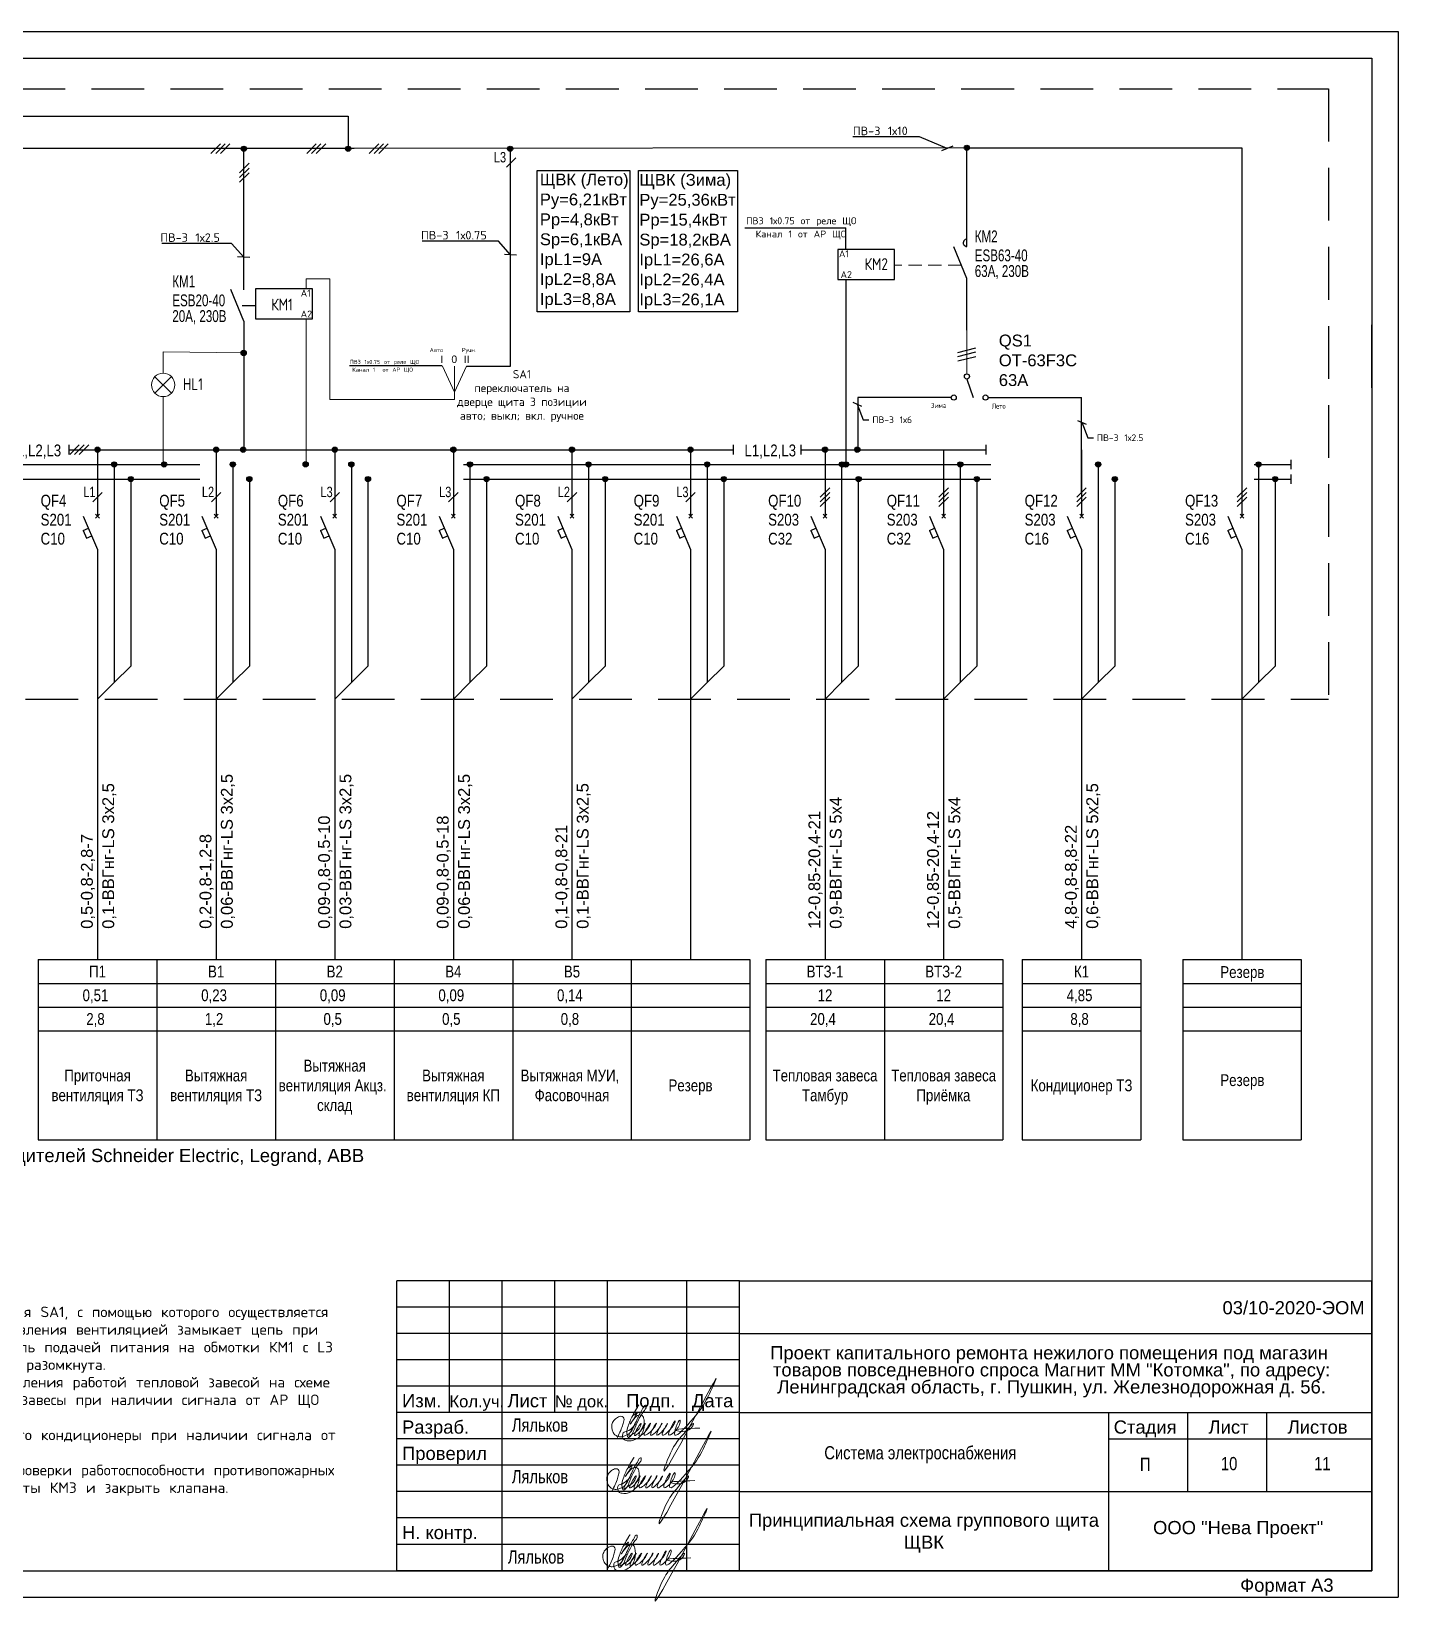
# Model space of a CAD drawing. Header units: metres. Extents: x -472 to 201, y -446 to -235.
# Drawn here: x 175.56 to 201.49, y -389.97 to -359.93 of the extents above; entities that cross this region are included whole.
import ezdxf
from ezdxf import colors
from ezdxf.entities.mleader import LeaderData, LeaderLine
from ezdxf.enums import TextEntityAlignment as Align
from ezdxf.math import Vec2, Vec3

# ---------------------------------------------------------------- set-up
doc = ezdxf.new("R2010")
doc.units = ezdxf.units.M
doc.header["$MEASUREMENT"] = 0
for name, pattern in [('( Hidden )', [0.375, 0.25, -0.125]), ('Elproject1', [15, 10, -5]), ('невидимая2', [4.7625, 3.175, -1.5875])]:
    doc.linetypes.add(name, pattern=pattern)
doc.layers.add('01-ЭОМ Схемы', color=7, linetype='Continuous', lineweight=20)
doc.layers.add('Level 63', color=7, linetype='Continuous', lineweight=0)
for name, color, linetype in [('Elproject', 7, 'Continuous'), ('ЭЛЕКТРИК', 7, 'Continuous'), ('Электрика', 7, 'Continuous'), ('ЭО-ЭМ', 7, 'Continuous')]:
    doc.layers.add(name, color=color, linetype=linetype)
doc.styles.add('Elproject', font='arial.ttf')
doc.styles.add('ISOCPEUR', font='isocpeur.ttf')
doc.styles.get("Standard").update_dxf_attribs({"font": 'txt.shx'})
doc.styles.add('Style-Arial', font='arial.ttf')
doc.styles.add('Times', font='CS_Gost2304.shx')

# ---------------------------------------------------------------- blocks, each defined once
blk = doc.blocks.new('Block_dot')
blk.add_hatch(color=256).paths.add_polyline_path([(0.55, 0, 1), (-0.55, 0, 1)])
blk.add_circle((0, 0), 0.55)
blk = doc.blocks.new('Block_switch_line')
for p, q in [((0, 0), (0, -4)), ((-3, -4), (0, -11)), ((0, -11), (0, -14.5))]:
    blk.add_line(p, q)
blk = doc.blocks.new('Block_switch')
for p, q in [((-0.4, -4.4), (0.4, -3.6)), ((-0.4, -3.6), (0.4, -4.4))]:
    blk.add_line(p, q)
blk.add_blockref('Block_switch_line', (0, 0))
blk = doc.blocks.new('Block_automatic')
for p, q in [((-3, -7), (-1.91, -6.53)), ((-3, -7), (-2.3, -8.63)), ((-2.3, -8.63), (-1.21, -8.17))]:
    blk.add_line(p, q)
blk.add_blockref('Block_switch', (0, 0))
blk = doc.blocks.new('_Oblique')
at = {"color": 0, "linetype": 'ByBlock', "lineweight": -2}
blk.add_line((0.5, 0.5), (-0.5, -0.5), dxfattribs=at)

msp = doc.modelspace()

# ---------------------------------------------------------------- linework, layer by layer
for p, q in [((193.303, -362.13), (198.522, -362.13)), ((198.522, -362.13), (198.522, -367.858)), ((193.303, -364.608), (193.058, -364.009)), ((179.584, -365.416), (179.339, -364.816))]:
    msp.add_line(p, q)
at = {"linetype": '( Hidden )'}
msp.add_line((179.804, -365.129), (179.478, -365.129), dxfattribs=at)
for points in [[(172.57, -361.532), (181.565, -361.532), (181.565, -361.857)], [(181.677, -362.146), (181.677, -362.146), (174.121, -362.146), (174.121, -367.858)], [(179.584, -364.825), (179.584, -362.146)], [(193.303, -364.002), (193.303, -362.13), (181.384, -362.146)], [(183.812, -366.271), (184.643, -366.271), (184.643, -362.137)], [(189.092, -363.648), (191.006, -363.648)], [(191.006, -364.06), (191.006, -363.648)], [(193.303, -365.587), (193.303, -364.608)], [(179.584, -365.416), (179.584, -367.867)], [(183.351, -366.269), (183.351, -366.269), (183.112, -366.269), (181.591, -366.269)]]:
    msp.add_lwpolyline(points)
for points in [[(185.153, -362.562), (186.91, -362.562), (186.91, -365.241), (185.153, -365.241)], [(187.075, -362.562), (188.952, -362.562), (188.952, -365.241), (187.075, -365.241)], [(190.853, -364.626), (191.932, -364.626), (191.932, -364.06), (190.853, -364.06)], [(179.809, -365.374), (180.887, -365.374), (180.887, -364.807), (179.809, -364.807)]]:
    msp.add_lwpolyline(points, close=True)
msp.add_arc((193.303, -363.933), 0.0691, 87.4459, 270)
at = {"color": 5, "linetype": 'Continuous', "lineweight": 0}
for points in [[(186.668, -386.613), (186.77, -386.378), (186.796, -386.284), (186.796, -386.231), (186.764, -386.2), (186.715, -386.2), (186.638, -386.245), (186.583, -386.314), (186.569, -386.355), (186.569, -386.423), (186.586, -386.487), (186.628, -386.548), (186.678, -386.576), (186.745, -386.587), (186.813, -386.569), (186.871, -386.543), (186.911, -386.512), (186.983, -386.388), (187.049, -386.252), (187.102, -386.141), (187.159, -386.044), (187.196, -385.992), (187.213, -385.987), (187.22, -386.012), (187.209, -386.053), (187.176, -386.098), (186.985, -386.467), (186.924, -386.572), (186.879, -386.598), (186.867, -386.577), (186.861, -386.556), (186.854, -386.48), (186.887, -386.357), (186.982, -386.15), (187.08, -385.98), (186.983, -386.177), (187.046, -386.122), (186.917, -386.345), (187.018, -386.214), (187.092, -386.171), (187.148, -386.186), (187.175, -386.247), (187.183, -386.343), (187.112, -386.566), (187.024, -386.631), (186.96, -386.657), (186.861, -386.661), (186.792, -386.632), (186.779, -386.61), (186.772, -386.56), (186.786, -386.508), (186.861, -386.481), (187.014, -386.344), (186.899, -386.571), (186.958, -386.537), (187.112, -386.383), (187.125, -386.337), (186.999, -386.554), (187.132, -386.453), (187.201, -386.33), (187.083, -386.563), (187.245, -386.436), (187.304, -386.33), (187.181, -386.548), (187.347, -386.442), (187.413, -386.33), (187.303, -386.55), (187.473, -386.414), (187.521, -386.33), (187.419, -386.547), (187.617, -386.355), (187.622, -386.343), (187.523, -386.535), (187.767, -386.308), (187.77, -386.298), (187.646, -386.538), (187.865, -386.308), (187.865, -386.279), (187.756, -386.527), (188.056, -386.302), (188.4, -385.809), (188.535, -385.518), (187.557, -387.211), (187.741, -386.779), (187.965, -386.489), (188.118, -386.336), (188.063, -386.432), (187.793, -386.464), (188.235, -386.422)], [(186.574, -387.609), (186.677, -387.375), (186.702, -387.281), (186.702, -387.227), (186.671, -387.196), (186.621, -387.196), (186.544, -387.241), (186.489, -387.311), (186.475, -387.351), (186.475, -387.42), (186.492, -387.483), (186.535, -387.544), (186.584, -387.572), (186.651, -387.584), (186.719, -387.565), (186.777, -387.539), (186.817, -387.508), (186.889, -387.384), (186.955, -387.248), (187.009, -387.138), (187.065, -387.04), (187.102, -386.988), (187.12, -386.983), (187.126, -387.008), (187.115, -387.049), (187.083, -387.094), (186.892, -387.463), (186.831, -387.568), (186.785, -387.594), (186.773, -387.573), (186.767, -387.552), (186.76, -387.477), (186.793, -387.353), (186.888, -387.146), (186.986, -386.976), (186.889, -387.173), (186.952, -387.118), (186.823, -387.341), (186.924, -387.21), (186.998, -387.168), (187.055, -387.183), (187.081, -387.243), (187.089, -387.34), (187.019, -387.562), (186.931, -387.627), (186.866, -387.654), (186.767, -387.657), (186.698, -387.628), (186.686, -387.607), (186.678, -387.556), (186.692, -387.505), (186.768, -387.477), (186.921, -387.34), (186.805, -387.567), (186.865, -387.533), (187.019, -387.379), (187.031, -387.333), (186.906, -387.55), (187.039, -387.449), (187.107, -387.326), (186.99, -387.559), (187.152, -387.432), (187.21, -387.326), (187.087, -387.544), (187.253, -387.438), (187.319, -387.326), (187.21, -387.546), (187.379, -387.41), (187.427, -387.326), (187.325, -387.543), (187.523, -387.351), (187.528, -387.339), (187.429, -387.531), (187.674, -387.304), (187.676, -387.294), (187.552, -387.535), (187.771, -387.304), (187.771, -387.275), (187.662, -387.523), (187.962, -387.298), (188.306, -386.805), (188.441, -386.514), (187.464, -388.208), (187.647, -387.776), (187.872, -387.485), (188.025, -387.332), (187.969, -387.428), (187.699, -387.461), (188.142, -387.418)], [(186.499, -389.076), (186.601, -388.842), (186.626, -388.748), (186.626, -388.694), (186.595, -388.663), (186.546, -388.663), (186.469, -388.708), (186.414, -388.778), (186.399, -388.818), (186.399, -388.887), (186.416, -388.95), (186.459, -389.011), (186.508, -389.039), (186.575, -389.051), (186.643, -389.032), (186.702, -389.006), (186.742, -388.975), (186.813, -388.851), (186.879, -388.715), (186.933, -388.605), (186.989, -388.507), (187.027, -388.455), (187.044, -388.45), (187.051, -388.475), (187.04, -388.516), (187.007, -388.561), (186.816, -388.93), (186.755, -389.035), (186.71, -389.061), (186.697, -389.04), (186.692, -389.019), (186.684, -388.944), (186.717, -388.82), (186.812, -388.613), (186.911, -388.443), (186.813, -388.64), (186.877, -388.585), (186.748, -388.808), (186.849, -388.677), (186.923, -388.635), (186.979, -388.65), (187.006, -388.71), (187.014, -388.807), (186.943, -389.029), (186.855, -389.094), (186.791, -389.121), (186.691, -389.124), (186.623, -389.095), (186.61, -389.074), (186.603, -389.023), (186.616, -388.972), (186.692, -388.944), (186.845, -388.807), (186.729, -389.034), (186.789, -389), (186.943, -388.846), (186.955, -388.8), (186.83, -389.017), (186.963, -388.916), (187.031, -388.793), (186.914, -389.026), (187.076, -388.899), (187.134, -388.793), (187.011, -389.011), (187.177, -388.905), (187.244, -388.793), (187.134, -389.013), (187.304, -388.877), (187.351, -388.793), (187.25, -389.01), (187.447, -388.818), (187.452, -388.806), (187.354, -388.998), (187.598, -388.771), (187.601, -388.761), (187.476, -389.002), (187.696, -388.771), (187.696, -388.742), (187.586, -388.99), (187.887, -388.765), (188.231, -388.272), (188.366, -387.981), (187.388, -389.675), (187.571, -389.243), (187.796, -388.952), (187.949, -388.799), (187.893, -388.895), (187.623, -388.928), (188.066, -388.885)]]:
    msp.add_spline(points, degree=3, dxfattribs=at)
at = {"layer": '01-ЭОМ Схемы', "color": 7, "lineweight": 20}
for p, q in [((183.355, -366.271), (183.584, -366.768)), ((183.812, -366.271), (183.584, -366.768)), ((183.584, -366.768), (183.584, -366.271))]:
    msp.add_line(p, q, dxfattribs=at)
at = {"layer": 'Elproject'}
for p, q in [((159.488, -359.926), (201.488, -359.926)), ((201.488, -359.926), (201.488, -389.626)), ((161.488, -360.426), (200.988, -360.426)), ((200.988, -360.426), (200.988, -389.126)), ((178.964, -362.236), (179.144, -362.056)), ((179.054, -362.236), (179.234, -362.056)), ((179.144, -362.236), (179.324, -362.056)), ((180.78, -362.236), (180.96, -362.056)), ((180.87, -362.236), (181.05, -362.056)), ((180.96, -362.236), (181.14, -362.056)), ((181.565, -361.857), (181.565, -362.146)), ((181.967, -362.236), (182.147, -362.056)), ((182.057, -362.236), (182.237, -362.056)), ((182.147, -362.236), (182.327, -362.056)), ((184.569, -362.497), (184.749, -362.317)), ((179.505, -362.603), (179.685, -362.423)), ((179.505, -362.693), (179.685, -362.513)), ((179.505, -362.783), (179.685, -362.603)), ((200.976, -365.488), (200.976, -366.681)), ((176.266, -367.768), (176.266, -367.948)), ((176.286, -367.948), (176.466, -367.768)), ((176.376, -367.948), (176.556, -367.768)), ((176.466, -367.948), (176.646, -367.768)), ((188.868, -367.768), (188.868, -367.948)), ((190.155, -367.768), (190.155, -367.948)), ((193.665, -367.768), (193.665, -367.948)), ((176.266, -367.858), (188.868, -367.858)), ((176.812, -367.858), (176.812, -368.758)), ((179.062, -367.858), (179.062, -368.758)), ((181.312, -367.858), (181.312, -368.758)), ((183.562, -367.858), (183.562, -368.758)), ((185.812, -367.858), (185.812, -368.758)), ((188.062, -367.858), (188.062, -368.758)), ((190.155, -367.858), (193.665, -367.858)), ((190.613, -367.858), (190.613, -368.758)), ((192.863, -367.858), (192.863, -368.758)), ((195.479, -367.858), (195.479, -368.758)), ((198.522, -367.858), (198.522, -368.758)), ((199.452, -368.047), (199.452, -368.227)), ((177.127, -368.137), (177.127, -372.277)), ((179.377, -368.137), (179.377, -372.277)), ((181.627, -368.137), (181.627, -372.277)), ((183.877, -368.137), (183.877, -372.277)), ((186.127, -368.137), (186.127, -372.277)), ((188.377, -368.137), (188.377, -372.277)), ((190.928, -368.137), (190.928, -372.277)), ((193.178, -368.137), (193.178, -372.277)), ((195.794, -368.137), (195.794, -372.277)), ((198.837, -368.137), (198.837, -372.277)), ((199.452, -368.326), (199.452, -368.506)), ((176.722, -368.848), (176.902, -368.668)), ((177.442, -368.416), (177.442, -371.962)), ((178.972, -368.848), (179.152, -368.668)), ((179.692, -368.416), (179.692, -371.962)), ((181.222, -368.848), (181.402, -368.668)), ((181.942, -368.416), (181.942, -371.962)), ((183.472, -368.848), (183.652, -368.668)), ((184.192, -368.416), (184.192, -371.962)), ((185.722, -368.848), (185.902, -368.668)), ((186.442, -368.416), (186.442, -371.962)), ((187.972, -368.848), (188.152, -368.668)), ((188.692, -368.416), (188.692, -371.962)), ((190.523, -368.758), (190.703, -368.578)), ((190.523, -368.848), (190.703, -368.668)), ((191.243, -368.416), (191.243, -371.962)), ((192.773, -368.758), (192.953, -368.578)), ((192.773, -368.848), (192.953, -368.668)), ((193.493, -368.416), (193.493, -371.962)), ((195.389, -368.758), (195.569, -368.578)), ((195.389, -368.848), (195.569, -368.668)), ((196.109, -368.416), (196.109, -371.962)), ((198.432, -368.758), (198.612, -368.578)), ((198.432, -368.848), (198.612, -368.668)), ((199.152, -368.416), (199.152, -371.962)), ((190.523, -368.938), (190.703, -368.758)), ((192.773, -368.938), (192.953, -368.758)), ((195.389, -368.938), (195.569, -368.758)), ((198.432, -368.938), (198.612, -368.758)), ((176.812, -370.063), (176.812, -377.533)), ((179.062, -370.063), (179.062, -377.533)), ((181.312, -370.063), (181.312, -377.533)), ((183.562, -370.063), (183.562, -377.533)), ((185.812, -370.063), (185.812, -377.533)), ((188.062, -370.063), (188.062, -377.533)), ((190.613, -370.063), (190.613, -377.533)), ((192.863, -370.063), (192.863, -377.533)), ((195.479, -370.063), (195.479, -377.533)), ((198.522, -370.063), (198.522, -377.533)), ((177.127, -372.277), (177.442, -371.962)), ((179.377, -372.277), (179.692, -371.962)), ((181.627, -372.277), (181.942, -371.962)), ((183.877, -372.277), (184.192, -371.962)), ((186.127, -372.277), (186.442, -371.962)), ((188.377, -372.277), (188.692, -371.962)), ((190.928, -372.277), (191.243, -371.962)), ((193.178, -372.277), (193.493, -371.962)), ((195.794, -372.277), (196.109, -371.962)), ((198.837, -372.277), (199.152, -371.962)), ((176.812, -372.592), (177.127, -372.277)), ((179.062, -372.592), (179.377, -372.277)), ((181.312, -372.592), (181.627, -372.277)), ((183.562, -372.592), (183.877, -372.277)), ((185.812, -372.592), (186.127, -372.277)), ((188.062, -372.592), (188.377, -372.277)), ((190.613, -372.592), (190.928, -372.277)), ((192.863, -372.592), (193.178, -372.277)), ((195.479, -372.592), (195.794, -372.277)), ((198.522, -372.592), (198.837, -372.277)), ((175.687, -377.533), (177.937, -377.533)), ((175.687, -377.533), (175.687, -380.953)), ((177.937, -377.533), (177.937, -380.953)), ((177.937, -377.533), (180.187, -377.533)), ((180.187, -377.533), (180.187, -380.953)), ((180.187, -377.533), (182.437, -377.533)), ((182.437, -377.533), (182.437, -380.953)), ((182.437, -377.533), (184.687, -377.533)), ((184.687, -377.533), (184.687, -380.953)), ((184.687, -377.533), (186.937, -377.533)), ((186.937, -377.533), (189.187, -377.533)), ((186.937, -377.533), (186.937, -380.953)), ((189.187, -377.533), (189.187, -380.953)), ((189.488, -377.533), (189.488, -380.953)), ((189.488, -377.533), (191.738, -377.533)), ((191.738, -377.533), (191.738, -380.953)), ((191.738, -377.533), (193.988, -377.533)), ((193.988, -377.533), (193.988, -380.953)), ((194.354, -377.533), (194.354, -380.953)), ((194.354, -377.533), (196.604, -377.533)), ((196.604, -377.533), (196.604, -380.953)), ((197.397, -377.533), (197.397, -380.953)), ((197.397, -377.533), (199.647, -377.533)), ((199.647, -377.533), (199.647, -380.953)), ((175.687, -377.983), (177.937, -377.983)), ((177.937, -377.983), (180.187, -377.983)), ((180.187, -377.983), (182.437, -377.983)), ((182.437, -377.983), (184.687, -377.983)), ((184.687, -377.983), (186.937, -377.983)), ((186.937, -377.983), (189.187, -377.983)), ((189.488, -377.983), (191.738, -377.983)), ((191.738, -377.983), (193.988, -377.983)), ((194.354, -377.983), (196.604, -377.983)), ((197.397, -377.983), (199.647, -377.983)), ((175.687, -378.433), (177.937, -378.433)), ((177.937, -378.433), (180.187, -378.433)), ((180.187, -378.433), (182.437, -378.433)), ((182.437, -378.433), (184.687, -378.433)), ((184.687, -378.433), (186.937, -378.433)), ((186.937, -378.433), (189.187, -378.433)), ((189.488, -378.433), (191.738, -378.433)), ((191.738, -378.433), (193.988, -378.433)), ((194.354, -378.433), (196.604, -378.433)), ((197.397, -378.433), (199.647, -378.433)), ((175.687, -378.883), (177.937, -378.883)), ((177.937, -378.883), (180.187, -378.883)), ((180.187, -378.883), (182.437, -378.883)), ((182.437, -378.883), (184.687, -378.883)), ((184.687, -378.883), (186.937, -378.883)), ((186.937, -378.883), (189.187, -378.883)), ((189.488, -378.883), (191.738, -378.883)), ((191.738, -378.883), (193.988, -378.883)), ((194.354, -378.883), (196.604, -378.883)), ((197.397, -378.883), (199.647, -378.883)), ((175.687, -380.953), (177.937, -380.953)), ((177.937, -380.953), (180.187, -380.953)), ((180.187, -380.953), (182.437, -380.953)), ((182.437, -380.953), (184.687, -380.953)), ((184.687, -380.953), (186.937, -380.953)), ((186.937, -380.953), (189.187, -380.953)), ((189.488, -380.953), (191.738, -380.953)), ((191.738, -380.953), (193.988, -380.953)), ((194.354, -380.953), (196.604, -380.953)), ((197.397, -380.953), (199.647, -380.953)), ((188.988, -383.626), (182.488, -383.626)), ((182.488, -389.126), (182.488, -383.626)), ((183.488, -386.126), (183.488, -383.626)), ((184.488, -389.126), (184.488, -383.626)), ((185.488, -386.126), (185.488, -383.626)), ((186.488, -389.126), (186.488, -383.626)), ((187.988, -389.126), (187.988, -383.626)), ((188.988, -383.626), (200.988, -383.626)), ((188.988, -389.126), (188.988, -383.626)), ((200.988, -389.126), (200.988, -383.626)), ((188.988, -384.126), (182.488, -384.126)), ((188.988, -384.626), (182.488, -384.626)), ((188.988, -384.626), (200.988, -384.626)), ((188.988, -385.126), (182.488, -385.126)), ((188.988, -385.626), (182.488, -385.626)), ((188.988, -386.126), (182.488, -386.126)), ((188.988, -386.126), (200.988, -386.126)), ((195.988, -386.126), (195.988, -389.126)), ((197.488, -386.126), (197.488, -387.626)), ((198.988, -386.126), (198.988, -387.626)), ((188.988, -386.626), (182.488, -386.626)), ((195.988, -386.626), (200.988, -386.626)), ((188.988, -387.126), (182.488, -387.126)), ((188.988, -387.626), (182.488, -387.626)), ((188.988, -387.626), (200.988, -387.626)), ((188.988, -388.126), (182.488, -388.126)), ((188.988, -388.626), (182.488, -388.626)), ((161.488, -389.126), (200.988, -389.126)), ((200.988, -389.126), (182.488, -389.126)), ((159.488, -389.626), (201.488, -389.626))]:
    msp.add_line(p, q, dxfattribs=at)
at = {"layer": 'Elproject', "color": 7, "linetype": 'Elproject1', "ltscale": 0.1}
for p, q in [((167.698, -361.011), (200.164, -361.011)), ((200.164, -361.011), (200.164, -372.592)), ((167.947, -372.592), (200.164, -372.592))]:
    msp.add_line(p, q, dxfattribs=at)
at = {"layer": 'Elproject', "color": 7, "linetype": 'Elproject1'}
for p, q in [((168.755, -368.137), (199.452, -368.137)), ((168.755, -368.416), (199.452, -368.416))]:
    msp.add_line(p, q, dxfattribs=at)
at = {"layer": 'Elproject'}
for points in [[(191.006, -364.64), (191.006, -368.137)], [(193.706, -366.868), (195.476, -366.868), (195.476, -366.868)], [(193.006, -366.869), (191.232, -366.869), (191.232, -367.374)], [(191.233, -366.869), (191.234, -367.858)]]:
    msp.add_lwpolyline(points, dxfattribs=at)
at = {"layer": 'Elproject', "color": 7, "linetype": 'Elproject1'}
msp.add_lwpolyline([(195.479, -368.668), (195.476, -366.868)], dxfattribs=at)
at = {"layer": 'Level 63', "lineweight": 13}
for points in [[(179.574, -366.021), (178.059, -366.003), (178.059, -366.401)], [(178.216, -366.782), (177.897, -366.473)], [(178.213, -366.47), (177.9, -366.785)], [(178.059, -366.85), (178.059, -368.118)]]:
    msp.add_lwpolyline(points, dxfattribs=at)
msp.add_circle((178.057, -366.628), 0.222, dxfattribs=at)
at = {"layer": 'ЭЛЕКТРИК', "ltscale": 0.5}
for p, q in [((193.467, -365.934), (193.125, -366.02)), ((193.467, -366.009), (193.125, -366.095)), ((193.471, -366.095), (193.129, -366.18)), ((193.304, -366.517), (193.423, -366.869))]:
    msp.add_line(p, q, dxfattribs=at)
at = {"layer": 'ЭЛЕКТРИК', "lineweight": 13}
for points in [[(183.584, -366.768), (183.584, -366.907), (181.219, -366.907), (181.219, -364.616), (180.768, -364.616), (180.768, -364.81)], [(180.768, -365.374), (180.768, -368.138)]]:
    msp.add_lwpolyline(points, dxfattribs=at)
at = {"layer": 'ЭЛЕКТРИК', "ltscale": 0.5}
for centre in [(193.304, -366.468), (193.054, -366.868), (193.658, -366.868)]:
    msp.add_circle(centre, 0.0487, dxfattribs=at)
at = {"layer": 'Электрика', "linetype": '( Hidden )', "lineweight": 13}
msp.add_lwpolyline([(193.196, -364.354), (191.932, -364.354)], dxfattribs=at)
at = {"layer": 'ЭО-ЭМ', "color": 7, "lineweight": 15}
msp.add_line((193.303, -365.587), (193.303, -366.42), dxfattribs=at)
at = {"layer": 'ЭО-ЭМ'}
msp.add_line((195.477, -367.374), (195.476, -366.868), dxfattribs=at)

# ---------------------------------------------------------------- block references
at = {"layer": 'Elproject', "xscale": 0.09000000000000001, "yscale": 0.09000000000000001, "zscale": 0.09000000000000001}
for name, p in [('Block_dot', (179.587, -362.148)), ('Block_dot', (181.565, -362.148)), ('Block_dot', (184.638, -362.148)), ('Block_dot', (193.303, -362.13)), ('Block_dot', (179.584, -366.024)), ('Block_dot', (176.812, -367.858)), ('Block_dot', (179.062, -367.858)), ('Block_dot', (179.574, -367.858)), ('Block_dot', (181.312, -367.858)), ('Block_dot', (183.562, -367.858)), ('Block_dot', (185.812, -367.858)), ('Block_dot', (188.062, -367.858)), ('Block_dot', (190.613, -367.858)), ('Block_dot', (191.224, -367.858)), ('Block_dot', (177.127, -368.137)), ('Block_dot', (177.442, -368.416)), ('Block_dot', (178.075, -368.137)), ('Block_dot', (179.377, -368.137)), ('Block_dot', (179.692, -368.416)), ('Block_dot', (180.759, -368.136)), ('Block_dot', (181.627, -368.137)), ('Block_dot', (181.942, -368.416)), ('Block_dot', (183.877, -368.137)), ('Block_dot', (184.192, -368.416)), ('Block_dot', (186.127, -368.137)), ('Block_dot', (186.442, -368.416)), ('Block_dot', (188.377, -368.137)), ('Block_dot', (188.692, -368.416)), ('Block_dot', (190.935, -368.137)), ('Block_dot', (191.01, -368.137)), ('Block_dot', (191.25, -368.416)), ('Block_dot', (193.178, -368.137)), ('Block_dot', (193.493, -368.416)), ('Block_dot', (195.794, -368.137)), ('Block_dot', (196.109, -368.416)), ('Block_dot', (198.837, -368.137)), ('Block_dot', (199.152, -368.416)), ('Block_automatic', (176.812, -368.758)), ('Block_automatic', (179.062, -368.758)), ('Block_automatic', (181.312, -368.758)), ('Block_automatic', (183.562, -368.758)), ('Block_automatic', (185.812, -368.758)), ('Block_automatic', (188.062, -368.758)), ('Block_automatic', (190.613, -368.758)), ('Block_automatic', (192.863, -368.758)), ('Block_automatic', (195.479, -368.758)), ('Block_automatic', (198.522, -368.758))]:
    msp.add_blockref(name, p, dxfattribs=at)

# ---------------------------------------------------------------- texts
at = {"style": 'Times'}
for s, p in [('КМ1', (180.312, -365.104)), ('HL1', (178.622, -366.615))]:
    msp.add_text(s, height=0.225, dxfattribs=at).set_placement(p, align=Align.MIDDLE_CENTER)
for s, height, p in [('А1', 0.1316, (180.665, -364.953)), ('А2', 0.1316, (180.665, -365.349)), ('Авто', 0.0773, (183.113, -366.007)), ('Ручн.', 0.0773, (183.723, -366.007)), ('ПВ3 1х0.75 от реле ЩО', 0.07729, (181.597, -366.23)), ('Канал 1  от АР ЩО', 0.07729, (181.644, -366.378))]:
    msp.add_text(s, height=height).set_placement(p)
at = {"color": 7, "linetype": 'Continuous', "lineweight": 13, "style": 'Style-Arial'}
msp.add_text('03/10-2020-ЭОМ', height=0.25, dxfattribs=at).set_placement((199.501, -384.012), align=Align.TOP_CENTER)
at = {"color": 7, "lineweight": 13, "style": 'Style-Arial', "width": 0.8}
for p in [(184.67, -386.238), (184.67, -387.217), (184.595, -388.74)]:
    msp.add_text('Ляльков', height=0.25, dxfattribs=at).set_placement(p, align=Align.TOP_LEFT)
at = {"color": 7, "linetype": 'Continuous', "lineweight": 0, "style": 'Style-Arial', "width": 0.8}
for s, p in [('П', (196.687, -386.982)), ('10', (198.279, -386.969)), ('11', (200.047, -386.969))]:
    msp.add_text(s, height=0.25, dxfattribs=at).set_placement(p, align=Align.TOP_CENTER)
at = {"color": 7, "linetype": 'Continuous', "lineweight": 13, "style": 'Style-Arial'}
msp.add_text('ООО "Нева Проект"', height=0.25, dxfattribs=at).set_placement((196.835, -388.183), align=Align.TOP_LEFT)
at = {"color": 7, "linetype": 'Continuous', "lineweight": 13, "insert": (194.862, -384.866), "char_height": 0.25, "attachment_point": 2, "line_spacing_factor": 0.776524, "style": 'Style-Arial'}
msp.add_mtext('Проект капитального ремонта нежилого помещения под магазин\\P товаров повседневного спроса Магнит ММ "Котомка", по адресу:\\P Ленинградская область, г. Пушкин, ул. Железнодорожная д. 56.', dxfattribs=at)
at = {"color": 7, "linetype": 'Continuous', "lineweight": 0, "insert": (192.419, -386.926), "char_height": 0.25, "attachment_point": 5, "line_spacing_factor": 0.9, "style": 'Style-Arial'}
msp.add_mtext('{\\W0.8;Система электроснабжения}', dxfattribs=at)
at = {"layer": '01-ЭОМ Схемы', "color": 7, "lineweight": 20, "char_height": 0.14159, "width": 0.00275, "attachment_point": 5}
for s, insert in [('{\\fArial|b0|i0|c204|p0;I}', (183.343, -366.142)), ('{\\fArial|b0|i0|c204|p0;0}', (183.579, -366.142)), ('{\\fArial|b0|i0|c204|p0;II}', (183.815, -366.142))]:
    msp.add_mtext(s, dxfattribs=dict(at, insert=insert))
at = {"layer": '01-ЭОМ Схемы', "color": 0, "linetype": 'невидимая2', "lineweight": 25, "insert": (183.442, -366.346), "char_height": 0.15732, "width": 2.84054, "attachment_point": 1, "style": 'ISOCPEUR'}
msp.add_mtext('\\pxqc;SA1\\Pпереключатель на\\Pдверце щита 3 позиции\\Pавто; выкл; вкл. ручное', dxfattribs=at)
at = {"layer": 'Elproject', "style": 'Elproject'}
for s, height, width, p in [('L3', 0.198, 0.75, (184.331, -362.407)), ('КМ2', 0.225, 0.7, (193.453, -363.923)), ('ESB63-40', 0.225, 0.7, (193.453, -364.283)), ('63А, 230В', 0.225, 0.7, (193.453, -364.58)), ('КМ1', 0.225, 0.7, (178.23, -364.777)), ('ESB20-40', 0.225, 0.7, (178.23, -365.137)), ('20А, 230В', 0.225, 0.7, (178.23, -365.435)), ('L1,L2,L3', 0.225, 0.8, (175.143, -367.984)), ('L1,L2,L3', 0.225, 0.8, (189.084, -367.984)), ('L1', 0.198, 0.75, (176.542, -368.758)), ('L2', 0.198, 0.75, (178.792, -368.758)), ('L3', 0.198, 0.75, (181.042, -368.758)), ('L3', 0.198, 0.75, (183.292, -368.758)), ('L2', 0.198, 0.75, (185.542, -368.758)), ('L3', 0.198, 0.75, (187.792, -368.758)), ('QF4', 0.225, 0.8, (175.732, -368.938)), ('QF5', 0.225, 0.8, (177.982, -368.938)), ('QF6', 0.225, 0.8, (180.232, -368.938)), ('QF7', 0.225, 0.8, (182.482, -368.938)), ('QF8', 0.225, 0.8, (184.732, -368.938)), ('QF9', 0.225, 0.8, (186.982, -368.938)), ('QF10', 0.225, 0.8, (189.533, -368.938)), ('QF11', 0.225, 0.8, (191.783, -368.938)), ('QF12', 0.225, 0.8, (194.399, -368.938)), ('QF13', 0.225, 0.8, (197.442, -368.938)), ('S201', 0.225, 0.8, (175.732, -369.298)), ('S201', 0.225, 0.8, (177.982, -369.298)), ('S201', 0.225, 0.8, (180.232, -369.298)), ('S201', 0.225, 0.8, (182.482, -369.298)), ('S201', 0.225, 0.8, (184.732, -369.298)), ('S201', 0.225, 0.8, (186.982, -369.298)), ('S203', 0.225, 0.8, (189.533, -369.298)), ('S203', 0.225, 0.8, (191.783, -369.298)), ('S203', 0.225, 0.8, (194.399, -369.298)), ('S203', 0.225, 0.8, (197.442, -369.298)), ('C10', 0.225, 0.8, (175.732, -369.658)), ('C10', 0.225, 0.8, (177.982, -369.658)), ('C10', 0.225, 0.8, (180.232, -369.658)), ('C10', 0.225, 0.8, (182.482, -369.658)), ('C10', 0.225, 0.8, (184.732, -369.658)), ('C10', 0.225, 0.8, (186.982, -369.658)), ('C32', 0.225, 0.8, (189.533, -369.658)), ('C32', 0.225, 0.8, (191.783, -369.658)), ('C16', 0.225, 0.8, (194.399, -369.658)), ('C16', 0.225, 0.8, (197.442, -369.658)), ('П1', 0.225, 0.8, (176.651, -377.871)), ('В1', 0.225, 0.8, (178.908, -377.871)), ('В2', 0.225, 0.8, (181.158, -377.871)), ('В4', 0.225, 0.8, (183.408, -377.871)), ('В5', 0.225, 0.8, (185.658, -377.871)), ('ВТЗ-1', 0.225, 0.8, (190.264, -377.871)), ('ВТЗ-2', 0.225, 0.8, (192.514, -377.871)), ('К1', 0.225, 0.8, (195.336, -377.871)), ('Резерв', 0.225, 0.8, (198.112, -377.881)), ('0,51', 0.225, 0.8, (176.528, -378.321)), ('0,23', 0.225, 0.8, (178.778, -378.321)), ('0,09', 0.225, 0.8, (181.028, -378.321)), ('0,09', 0.225, 0.8, (183.278, -378.321)), ('0,14', 0.225, 0.8, (185.528, -378.321)), ('12', 0.225, 0.8, (190.473, -378.321)), ('12', 0.225, 0.8, (192.723, -378.321)), ('4,85', 0.225, 0.8, (195.196, -378.321)), ('2,8', 0.225, 0.8, (176.598, -378.771)), ('1,2', 0.225, 0.8, (178.848, -378.771)), ('0,5', 0.225, 0.8, (181.098, -378.771)), ('0,5', 0.225, 0.8, (183.348, -378.771)), ('0,8', 0.225, 0.8, (185.598, -378.771)), ('20,4', 0.225, 0.8, (190.329, -378.771)), ('20,4', 0.225, 0.8, (192.579, -378.771)), ('8,8', 0.225, 0.8, (195.266, -378.771)), ('Вытяжная', 0.225, 0.8, (180.72, -379.656)), ('Приточная', 0.225, 0.8, (176.181, -379.843)), ('Вытяжная', 0.225, 0.8, (178.47, -379.843)), ('Вытяжная', 0.225, 0.8, (182.97, -379.843)), ('Вытяжная МУИ,', 0.225, 0.8, (184.837, -379.843)), ('Тепловая завеса', 0.225, 0.8, (189.618, -379.843)), ('Тепловая завеса', 0.225, 0.8, (191.868, -379.843)), ('Резерв', 0.225, 0.8, (198.112, -379.931)), ('вентиляция ТЗ', 0.225, 0.8, (175.938, -380.218)), ('вентиляция ТЗ', 0.225, 0.8, (178.188, -380.218)), ('вентиляция Акцз.', 0.225, 0.8, (180.248, -380.031)), ('вентиляция КП', 0.225, 0.8, (182.677, -380.218)), ('Фасовочная', 0.225, 0.8, (185.104, -380.218)), ('Резерв', 0.225, 0.8, (187.643, -380.031)), ('Тамбур', 0.225, 0.8, (190.175, -380.218)), ('Приёмка', 0.225, 0.8, (192.346, -380.218)), ('Кондиционер ТЗ', 0.225, 0.8, (194.514, -380.031)), ('склад', 0.225, 0.8, (180.976, -380.406))]:
    msp.add_text(s, height=height, dxfattribs=dict(at, width=width)).set_placement(p)
for s, height, p in [('ЩВК (Лето)', 0.225, (185.203, -362.844)), ('ЩВК (Зима)', 0.225, (187.09, -362.85)), ('Pу=6,21кВт', 0.225, (185.203, -363.222)), ('Pу=25,36кВт', 0.225, (187.09, -363.228)), ('Pр=4,8кВт', 0.225, (185.203, -363.6)), ('Pр=15,4кВт', 0.225, (187.09, -363.606)), ('Sр=6,1кВА', 0.225, (185.203, -363.978)), ('Sр=18,2кВА', 0.225, (187.09, -363.984)), ('IрL1=9А', 0.225, (185.203, -364.356)), ('IрL1=26,6А', 0.225, (187.09, -364.362)), ('IрL2=8,8А', 0.225, (185.203, -364.734)), ('IрL2=26,4А', 0.225, (187.09, -364.74)), ('IрL3=8,8А', 0.225, (185.203, -365.112)), ('IрL3=26,1А', 0.225, (187.09, -365.118)), ('Аппараты защиты могут быть заменены на соответствующие им аналоги производителей Schneider Electric, Legrand, ABB ', 0.25, (161.878, -381.373)), ('Изм.', 0.25, (182.588, -386.026)), ('Лист', 0.25, (184.588, -386.026)), ('Подп.', 0.25, (186.838, -386.026)), ('Дата', 0.25, (188.088, -386.026)), ('Кол.уч.', 0.225, (183.488, -386.026)), ('№ док.', 0.225, (185.488, -386.026)), ('Разраб.', 0.25, (182.588, -386.526)), ('Стадия', 0.25, (196.088, -386.526)), ('Лист', 0.25, (197.888, -386.526)), ('Листов', 0.25, (199.388, -386.526)), ('Проверил', 0.25, (182.588, -387.026)), ('Принципиальная схема группового щита', 0.25, (189.166, -388.293)), ('Н. контр.', 0.25, (182.588, -388.526)), ('ЩВК', 0.25, (192.106, -388.71)), ('Формат А3', 0.25, (198.488, -389.526))]:
    msp.add_text(s, height=height, dxfattribs=at).set_placement(p)
for s, p in [('0,06-ВВГнг-LS 3х2,5', (179.377, -376.948)), ('0,03-ВВГнг-LS 3х2,5', (181.627, -376.948)), ('0,06-ВВГнг-LS 3х2,5', (183.877, -376.948)), ('0,1-ВВГнг-LS 3х2,5', (177.127, -376.948)), ('0,1-ВВГнг-LS 3х2,5', (186.127, -376.948)), ('0,6-ВВГнг-LS 5х2,5', (195.794, -376.948)), ('0,9-ВВГнг-LS 5x4', (190.928, -376.948)), ('0,5-ВВГнг-LS 5х4', (193.178, -376.948)), ('0,09-0,8-0,5-10', (181.222, -376.948)), ('0,09-0,8-0,5-18', (183.472, -376.948)), ('12-0,85-20,4-21', (190.523, -376.948)), ('12-0,85-20,4-12', (192.773, -376.948)), ('0,5-0,8-2,8-7', (176.722, -376.948)), ('0,2-0,8-1,2-8', (178.972, -376.948)), ('0,1-0,8-0,8-21', (185.722, -376.948)), ('4,8-0,8-8,8-22', (195.389, -376.948))]:
    msp.add_text(s, height=0.225, rotation=90, dxfattribs=at).set_placement(p)
at = {"layer": 'Elproject', "insert": (193.909, -365.674), "char_height": 0.225, "width": 2.166, "attachment_point": 1, "style": 'Elproject'}
msp.add_mtext('QS1\\PОТ-63F3C\\P63А', dxfattribs=at)
at = {"layer": 'Электрика', "lineweight": 9, "insert": (162.576, -383.783), "char_height": 0.2, "attachment_point": 1}
msp.add_mtext_dynamic_manual_height_columns('\\pxqc;{\\LПримечания:\\P\\pi-3,l3,ql,t3,42,68;}1.^IУправление вентиляцией осуществляется с помощью трехпозиционного переключателя SA1, с помощью которого осуществляется выбор режима работы Приточно-вытяжной вентиляции. В режиме "Авто", КМ1 управления вентиляцией замыкает цепь при наличии сигнала от АР ЩО Канал 2 (КТ1 ЩО), в режиме "Ручное", КМ1 замыкает цепь подачей питания на обмотки КМ1 с L3 ЩВК, в режиме "Выкл.", управляющая цепь контактора разомкнута.{\\fArial|b0|i0|c204|p34;\\P}2.^IУправление тепловыми завесами, при отсутствии предусмотренных контактов управления работой тепловой завесой на схеме тепловой завесы осуществляется с помощью контактора КМ2, включающего тепловые завесы при наличии сигнала от АР ЩО Канал 2 (КТ1 ЩО).  \\P3.^IУправление кондиционерами осуществляется с помощью контактора КМ3, включающего кондиционеры при наличии сигнала от АР ЩО Канал 2 (КТ1 ЩО).  \\P4.^IПитание противопожарных клапанов осуществляется через НЗ контакты КМ3, для проверки работоспособности противопожарных клапанов предусмотрена кнопка SB1, позволяющая разомкнуть НЗ контакты КМ3 и закрыть клапана.', width=19.52976, gutter_width=0.547, heights=[8.81], dxfattribs=at)
at = {"layer": 'ЭО-ЭМ'}
for s, height, p in [('ПВ3 1х0.75 от реле ЩО', 0.13164, (189.115, -363.58)), ('Канал 1 от АР ЩО', 0.13164, (189.296, -363.831)), ('А1', 0.1316, (190.876, -364.206)), ('А2', 0.1316, (190.907, -364.602))]:
    msp.add_text(s, height=height, dxfattribs=at).set_placement(p)
at = {"layer": 'ЭО-ЭМ', "style": 'Times'}
msp.add_text('КМ2', height=0.225, dxfattribs=at).set_placement((191.585, -364.336), align=Align.MIDDLE_CENTER)
at = {"layer": 'ЭО-ЭМ', "char_height": 0.0931, "width": 1.3082, "attachment_point": 1, "style": 'Times'}
for s, insert in [('Зима', (192.623, -366.972)), ('Лето', (193.775, -366.984))]:
    msp.add_mtext(s, dxfattribs=dict(at, insert=insert))

# ---------------------------------------------------------------- leaders
at = {"lineweight": 15}
ml = msp.add_multileader_mtext('Standard', dxfattribs=at)
ml.set_content('ПВ-3 1х10', color=256)
ml.set_leader_properties()
ml.set_arrow_properties(name='OBLIQUE')
ml.build(insert=Vec2(0, 0))
ml.multileader.update_dxf_attribs({"text_right_attachment_type": 6, "dogleg_length": 0.36, "arrow_head_size": 0.162})
ctx = ml.context
ctx.base_point, ctx.char_height, ctx.arrow_head_size, ctx.landing_gap_size, ctx.plane_origin = Vec3(190.832, -361.809), 0.162, 0.162, 0.081, Vec3(192.66, -366.473)
ctx.right_attachment, ctx.text_align_type = 6, 2
notes = []
notes.append((ctx, [(1, (1, 1, 0), (192.404, -361.923), (-1, 0), 0.141, [(0, [(192.93, -362.141)], 0, [])])]))
ctx.mtext.insert, ctx.mtext.width, ctx.mtext.alignment, ctx.mtext.flow_direction = Vec3(192.182, -361.728), 1.87077, 3, 5
ml = msp.add_multileader_mtext('Standard', dxfattribs=at)
ml.set_content('ПВ-3 1х2.5', color=256)
ml.set_leader_properties()
ml.set_arrow_properties(name='OBLIQUE')
ml.build(insert=Vec2(0, 0))
ml.multileader.update_dxf_attribs({"text_right_attachment_type": 6, "dogleg_length": 0.36, "arrow_head_size": 0.162})
ctx = ml.context
ctx.base_point, ctx.char_height, ctx.arrow_head_size, ctx.landing_gap_size, ctx.plane_origin = Vec3(177.648, -363.833), 0.162, 0.162, 0.081, Vec3(179.584, -368.643)
ctx.right_attachment, ctx.text_align_type = 6, 2
notes.append((ctx, [(1, (1, 1, 0), (179.355, -363.946), (-1, 0), 0.141, [(0, [(179.584, -364.204)], 0, [])])]))
ctx.mtext.insert, ctx.mtext.width, ctx.mtext.alignment, ctx.mtext.flow_direction = Vec3(179.133, -363.752), 1.404, 3, 5
ml = msp.add_multileader_mtext('Standard', dxfattribs=at)
ml.set_content('ПВ-3 1х0.75', color=256)
ml.set_leader_properties()
ml.set_arrow_properties(name='OBLIQUE')
ml.build(insert=Vec2(0, 0))
ml.multileader.update_dxf_attribs({"text_right_attachment_type": 6, "dogleg_length": 0.36, "arrow_head_size": 0.162})
ctx = ml.context
ctx.base_point, ctx.char_height, ctx.arrow_head_size, ctx.landing_gap_size, ctx.plane_origin = Vec3(182.576, -363.788), 0.162, 0.162, 0.081, Vec3(184.647, -368.598)
ctx.right_attachment, ctx.text_align_type = 6, 2
notes.append((ctx, [(1, (1, 1, 0), (184.418, -363.901), (-1, 0), 0.141, [(0, [(184.647, -364.159)], 0, [])])]))
ctx.mtext.insert, ctx.mtext.width, ctx.mtext.alignment, ctx.mtext.flow_direction = Vec3(184.196, -363.707), 1.87077, 3, 5
ml = msp.add_multileader_mtext('Standard', dxfattribs=at)
ml.set_content('ПВ-3 1х6', color=256)
ml.set_leader_properties()
ml.set_arrow_properties(name='OBLIQUE')
ml.build(insert=Vec2(0, 0))
ml.multileader.update_dxf_attribs({"text_right_attachment_type": 6, "dogleg_length": 0.36, "arrow_head_size": 0.126})
ctx = ml.context
ctx.base_point, ctx.char_height, ctx.arrow_head_size, ctx.landing_gap_size, ctx.plane_origin = Vec3(191.446, -367.289), 0.1264, 0.126, 0.0632, Vec3(192.839, -370.782)
ctx.right_attachment = 6
notes.append((ctx, [(0, (1, 1, 0), (191.336, -367.289), (1, 0), 0.11, [(0, [(191.224, -366.995)], 0, [])])]))
ctx.mtext.insert, ctx.mtext.width, ctx.mtext.flow_direction = Vec3(191.51, -367.226), 1.45952, 5
ml = msp.add_multileader_mtext('Standard', dxfattribs=at)
ml.set_content('ПВ-3 1х2.5', color=256)
ml.set_leader_properties()
ml.set_arrow_properties(name='OBLIQUE')
ml.build(insert=Vec2(0, 0))
ml.multileader.update_dxf_attribs({"text_right_attachment_type": 6, "dogleg_length": 0.36, "arrow_head_size": 0.126})
ctx = ml.context
ctx.base_point, ctx.char_height, ctx.arrow_head_size, ctx.landing_gap_size, ctx.plane_origin = Vec3(195.707, -367.63), 0.1264, 0.126, 0.0632, Vec3(197.1, -371.124)
ctx.right_attachment = 6
notes.append((ctx, [(0, (1, 1, 0), (195.597, -367.63), (1, 0), 0.11, [(0, [(195.485, -367.337)], 0, [])])]))
ctx.mtext.insert, ctx.mtext.width, ctx.mtext.flow_direction = Vec3(195.77, -367.567), 1.45952, 5
for ctx, leaders in notes:
    for number, flags, end, landing, length, lines in leaders:
        leader = LeaderData()
        leader.index, (leader.has_last_leader_line, leader.has_dogleg_vector, leader.attachment_direction) = number, flags
        leader.last_leader_point, leader.dogleg_vector, leader.dogleg_length = Vec3(end), Vec3(landing), length
        for number, points, colour, breaks in lines:
            line = LeaderLine()
            line.index, line.vertices, line.color, line.breaks = number, Vec3.list(points), colors.encode_raw_color(colour), breaks
            leader.lines.append(line)
        ctx.leaders.append(leader)

doc.saveas('drawing.dxf')
